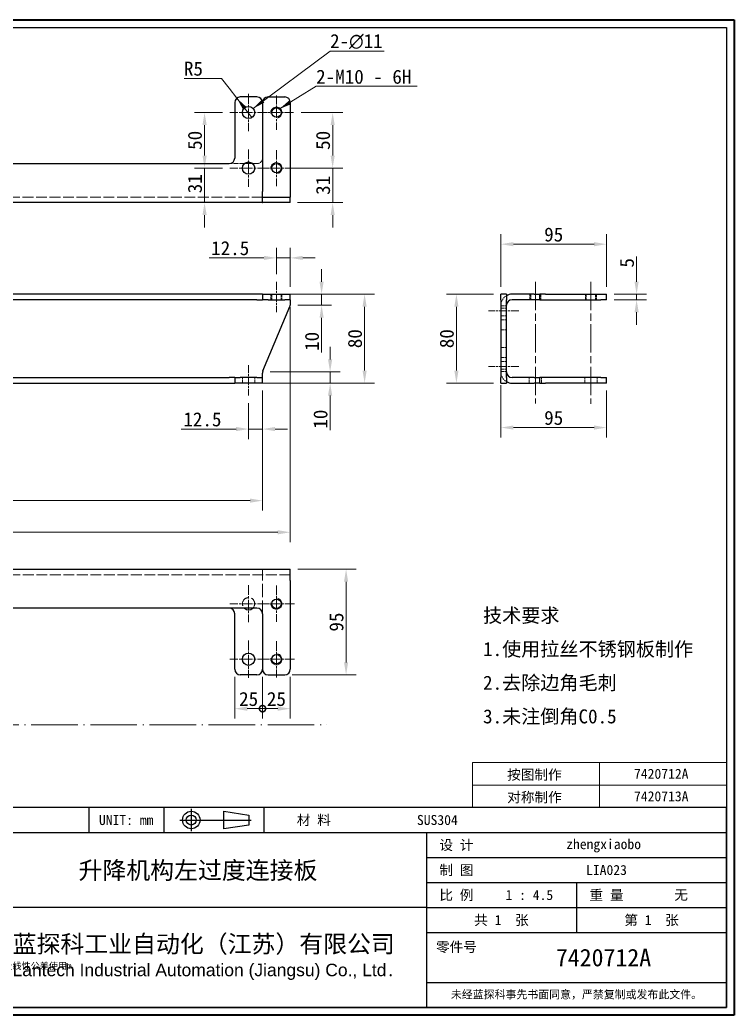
# Model space of a CAD drawing. Header units: millimetres. Extents: x 27 to 1312, y 25 to 920.
# Drawn here: x 669 to 1312, y 25 to 920 of the extents above; entities that cross this region are included whole.
import ezdxf
from ezdxf.enums import TextEntityAlignment as Align

# ---------------------------------------------------------------- set-up
doc = ezdxf.new("R2010")
doc.units = ezdxf.units.MM
doc.header["$LTSCALE"] = 4.5
for name, pattern in [('CHAIN', [0.3543, 0.2362, -0.0295, 0.0591, -0.0295]), ('DASHED', [0.2067, 0.1654, -0.0413]), ('LONG_DASH_DOTTED', [0.6004, 0.4724, -0.0591, 0.0098, -0.0591])]:
    doc.linetypes.add(name, pattern=pattern)
for name, color, linetype, lineweight in [('1', 7, 'Continuous', 18), ('可见 (ISO)', 7, 'Continuous', 25), ('可见窄的 (ISO)', 7, 'Continuous', 18), ('图框 (ISO)', 7, 'Continuous', 35), ('标题 (ISO)', 7, 'Continuous', 25), ('草图几何图元 (ISO)', 7, 'Continuous', 18)]:
    doc.layers.add(name, color=color, linetype=linetype, lineweight=lineweight)
for name, color, linetype, lineweight, true_color in [('中心标记 (ISO)', 1, 'CHAIN', 18, 0xc2ff0000), ('中心线 (ISO)', 1, 'CHAIN', 18, 0xc2ff0000), ('尺寸 (ISO)', 7, 'Continuous', 18, 0xc2008000), ('符号 (ISO)', 7, 'Continuous', 18, 0xc2008000), ('隐藏 (ISO)', 5, 'DASHED', 18, 0xc20000ff)]:
    doc.layers.add(name, color=color, linetype=linetype, lineweight=lineweight, true_color=true_color)
doc.styles.add('文本样式164', font='SimSun.ttf')
doc.styles.add('文本样式165', font='SimSun.ttf')
doc.styles.add('文本样式74', font='SimSun.ttf')
doc.styles.add('最新国标', font='simfang.ttf')
doc.styles.add('注释文本 (ISO)', font='simfang.ttf')
doc.styles.add('添加1', font='simfang.ttf')
doc.dimstyles.new('默认 (GB)', dxfattribs={"dimscale": 4.5, "dimtxt": 2.8, "dimasz": 2.5, "dimexe": 2, "dimexo": 1.5, "dimgap": 0.5, "dimtad": 1, "dimtoh": 1, "dimdsep": 46, "dimtxsty": '最新国标', "dimcen": 0.09, "dimdle": 10, "dimazin": 2, "dimtfac": 0.535714, "dimtdec": 3, "dimtmove": 0, "dimatfit": 3, "dimfxl": 1, "dimtolj": 1, "dimlwd": -1, "dimlwe": -1, "dimarcsym": 0})
doc.dimstyles.new('默认 (GB)$7', dxfattribs={"dimscale": 4.5, "dimtxt": 2.8, "dimasz": 2.5, "dimexe": 2, "dimexo": 1.5, "dimgap": 0.5, "dimtad": 1, "dimtoh": 1, "dimdsep": 46, "dimtxsty": '最新国标', "dimcen": 0.09, "dimdle": 10, "dimazin": 2, "dimtfac": 0.535714, "dimtdec": 3, "dimtmove": 0, "dimatfit": 3, "dimfxl": 1, "dimtolj": 1, "dimlwd": -1, "dimlwe": -1, "dimarcsym": 0})

# ---------------------------------------------------------------- blocks, each defined once
blk = doc.blocks.new('图框 最新国标')
at = {"layer": '图框 (ISO)'}
for p, q in [((6, 204.5), (291.5, 204.5)), ((291.5, 204.5), (291.5, 5.5)), ((291.5, 5.5), (6, 5.5))]:
    blk.add_line(p, q, dxfattribs=at)
at = {"layer": '图框 (ISO)', "color": 7, "linetype": 'Continuous', "lineweight": 25}
for p, q in [((18, 203), (290, 203)), ((18, 203), (290, 203)), ((290, 203), (290, 7)), ((290, 203), (290, 7)), ((290, 7), (6, 7)), ((290, 7), (18, 7))]:
    blk.add_line(p, q, dxfattribs=at)
at = {"layer": '图框 (ISO)', "style": '文本样式74'}
blk.add_attdef('零件代号_001', (42.73, 200.25), '', height=2.5, rotation=180, dxfattribs=at)
blk = doc.blocks.new('标题栏 最新国标')
at = {"layer": '标题 (ISO)'}
for p, q in [((381.98, -183.84), (196.98, -183.84)), ((196.98, -183.84), (196.98, -223.84)), ((254.48, -183.84), (254.48, -188.84)), ((269.48, -183.84), (269.48, -188.84)), ((281.48, -188.09), (281.48, -184.59)), ((281.48, -184.59), (286.48, -185.34)), ((289.48, -183.84), (289.48, -188.84)), ((381.98, -223.84), (381.98, -183.84)), ((383.48, -183.84), (383.48, -225.34)), ((286.48, -185.34), (286.48, -187.34)), ((196.98, -188.84), (381.98, -188.84)), ((232.98, -188.84), (232.98, -223.84)), ((286.48, -187.34), (281.48, -188.09)), ((321.98, -188.84), (321.98, -223.84)), ((321.98, -193.84), (381.98, -193.84)), ((321.98, -198.84), (381.98, -198.84)), ((351.98, -198.84), (351.98, -208.84)), ((321.98, -203.84), (232.98, -203.84)), ((321.98, -203.84), (381.98, -203.84)), ((321.98, -208.84), (381.98, -208.84)), ((321.98, -218.84), (381.98, -218.84)), ((196.98, -223.84), (381.98, -223.84)), ((383.48, -225.34), (196.98, -225.34))]:
    blk.add_line(p, q, dxfattribs=at)
at = {"layer": '标题 (ISO)', "linetype": 'CHAIN', "ltscale": 5.000333}
blk.add_line((274.98, -184.09), (274.98, -188.59), dxfattribs=at)
at = {"layer": '标题 (ISO)', "linetype": 'CHAIN', "ltscale": 15.834605}
blk.add_line((272.73, -186.34), (286.98, -186.34), dxfattribs=at)
at = {"layer": '标题 (ISO)'}
for radius in [1.75, 1]:
    blk.add_circle((274.98, -186.34), radius, dxfattribs=at)
at = {"layer": '1', "style": '文本样式164'}
for s, p in [('材 料', (299.48, -186.34)), ('UNIT: mm', (261.98, -186.34)), ('设 计', (327.98, -191.34)), ('制 图', (327.98, -196.34)), ('比 例', (327.98, -201.34)), ('重 量', (357.98, -201.34)), ('共 1  张', (336.98, -206.34)), ('第 1  张', (366.98, -206.34))]:
    blk.add_text(s, height=2, dxfattribs=at).set_placement(p, align=Align.MIDDLE_CENTER)
at = {"layer": '标题 (ISO)', "style": '注释文本 (ISO)'}
for s, insert, char_height, attachment_point, line_spacing_factor in [('————————\\P}\\fSimSun|b0|i0;{\\H1.3000;             6以下    ±0.05 mm\\P}\\fSimSun|b0|i0;{\\H1.3000;     6 ～   30以下    ±0.10 mm\\P}\\fSimSun|b0|i0;{\\H1.3000;    30 ～  120以下    ±0.15 mm\\P}\\fSimSun|b0|i0;{\\H1.3000;   120 ～  400以下    ±0.20 mm\\P}\\fSimSun|b0|i0;{\\H1.3000;   400 ～ 1000以下    ±0.30 mm\\P}\\fSimSun|b0|i0;{\\H1.3000;  1000 ～ 2000以下    ±0.50 mm\\P}\\fSimSun|b0|i0;{\\H1.3000;          2000以上    ±0.80 mm\\P}\\fSimSun|b0|i0;{\\H1.3000;\\P}\\fSimSun|b0|i0;{\\H1.3000;           300以下    ±30′\\P}\\fSimSun|b0|i0;{\\H1.3000;   300 ～ 1000以下    ±15′\\P}\\fSimSun|b0|i0;{\\H1.3000;          1000以上    ±5′}\\fSimSun|b0|i0;{\\H1.3000;      未注公差角度及线性公差使用m\\P}\\fSimSun|b0|i0;{\\H1.3000;（GB/T1804-2000），未注形位公差使\\P}\\fSimSun|b0|i0;{\\H1.3000;用K级（GB/T 1184-1996）。\\P}\\fSimSun|b0|i0;{\\H1.3000;—————————', (198.48, -206.63), 1.3, 4, 1.023913), ('{\\fMicrosoft YaHei|b0|i0|c134|p34;\\H1.75x;蓝探科工业自动化（江苏）有限公司\\P\\fArial|b0|i0|c0|p34;\\H0.71429x;Lantech Industrial Automation (Jiangsu) Co., Ltd\\fFangSong|b0|i0|c134|p49;.\\H1.15195x; }', (277.48, -213.84), 2, 5, 0.978695)]:
    blk.add_mtext(s, dxfattribs=dict(at, insert=insert, char_height=char_height, attachment_point=attachment_point, line_spacing_factor=line_spacing_factor))
at = {"layer": '标题 (ISO)', "attachment_point": 5, "style": '注释文本 (ISO)'}
for s, insert, char_height in [('\\fFangSong|b0|i0;LIA023', (357.98, -196.34), 2), ('\\fFangSong|b0|i0;零件号', (327.98, -211.84), 2), ('\\fSimSun|b0|i0;{\\H1.6000;未经蓝探科事先书面同意，严禁复制或发布此文件。}', (351.98, -221.34), 1.6)]:
    blk.add_mtext(s, dxfattribs=dict(at, insert=insert, char_height=char_height))
at = {"layer": '标题 (ISO)'}
for tag, p, height, style in [('材料_001', (320.09, -187.33), 2, '注释文本 (ISO)'), ('设计人_001', (349.92, -192.16), 2, '注释文本 (ISO)'), ('库存编号_001', (252.45, -198.14), 3.5, '文本样式165'), ('视图比例_001', (337.8, -202.33), 2, '注释文本 (ISO)'), ('质量\\P3;_001', (371.53, -202.3), 2, '注释文本 (ISO)'), ('零件代号_001', (347.86, -215.59), 3.5, '文本样式165')]:
    blk.add_attdef(tag, p, '', height=height, dxfattribs=dict(at, style=style))
blk = doc.blocks.new('*D5')
at = {"layer": 'Defpoints', "color": 0}
for p in [(916.34, 786.89), (950.69, 786.89), (912.2, 755.89)]:
    blk.add_point(p, dxfattribs=at)
at = {"layer": '尺寸 (ISO)', "color": 116, "true_color": 0x000000}
for p, q in [((950.69, 798.14), (950.69, 809.39)), ((923.09, 786.89), (959.69, 786.89)), ((950.69, 786.89), (950.69, 775.64)), ((950.69, 767.14), (950.69, 775.64)), ((950.69, 755.89), (950.69, 767.14)), ((918.95, 755.89), (959.69, 755.89)), ((950.69, 744.64), (950.69, 733.39))]:
    blk.add_line(p, q, dxfattribs=at)
for points in [[(948.81, 798.14), (952.56, 798.14), (950.69, 786.89)], [(948.81, 744.64), (952.56, 744.64), (950.69, 755.89)]]:
    blk.add_solid(points, dxfattribs=at)
at = {"layer": '尺寸 (ISO)', "insert": (942.07, 771.39), "char_height": 12.6, "attachment_point": 5, "rotation": 90, "style": '最新国标'}
blk.add_mtext('\\A1;31', dxfattribs=at)
blk = doc.blocks.new('*D6')
at = {"layer": 'Defpoints', "color": 0}
for p in [(915.52, 836.89), (950.69, 836.89), (904.27, 786.89)]:
    blk.add_point(p, dxfattribs=at)
at = {"layer": '尺寸 (ISO)', "color": 116, "true_color": 0x000000}
for p, q in [((922.27, 836.89), (959.69, 836.89)), ((950.69, 798.14), (950.69, 825.64)), ((911.02, 786.89), (959.69, 786.89))]:
    blk.add_line(p, q, dxfattribs=at)
for points in [[(948.81, 825.64), (952.56, 825.64), (950.69, 836.89)], [(948.81, 798.14), (952.56, 798.14), (950.69, 786.89)]]:
    blk.add_solid(points, dxfattribs=at)
at = {"layer": '尺寸 (ISO)', "insert": (942.07, 811.89), "char_height": 12.6, "attachment_point": 5, "rotation": 90, "style": '最新国标'}
blk.add_mtext('\\A1;50', dxfattribs=at)
blk = doc.blocks.new('_DotSmall')
at = {"color": 0, "linetype": 'ByBlock', "const_width": 0.5}
blk.add_lwpolyline([(-0.0625, 0, 1), (0.0625, 0, 1)], format="xyb", close=True, dxfattribs=at)
blk = doc.blocks.new('*D7')
at = {"layer": 'Defpoints', "color": 0}
for p in [(887.59, 335.92), (912.59, 335.92), (912.59, 300.49)]:
    blk.add_point(p, dxfattribs=at)
at = {"layer": '尺寸 (ISO)', "color": 116, "true_color": 0x000000}
for p, q in [((887.59, 329.17), (887.59, 291.49)), ((912.59, 329.17), (912.59, 291.49)), ((887.59, 300.49), (901.34, 300.49))]:
    blk.add_line(p, q, dxfattribs=at)
blk.add_solid([(901.34, 302.36), (901.34, 298.61), (912.59, 300.49)], dxfattribs=at)
at = {"layer": '尺寸 (ISO)', "color": 116, "true_color": 0x000000, "xscale": 11.25, "yscale": 11.25, "zscale": 11.25, "rotation": 180}
blk.add_blockref('_DotSmall', (887.59, 300.49), dxfattribs=at)
at = {"layer": '尺寸 (ISO)', "insert": (900.09, 309.11), "char_height": 12.6, "attachment_point": 5, "style": '最新国标'}
blk.add_mtext('\\A1;25', dxfattribs=at)
blk = doc.blocks.new('*D9')
at = {"layer": 'Defpoints', "color": 0}
for p in [(862.59, 335.92), (887.59, 335.92), (887.59, 300.49)]:
    blk.add_point(p, dxfattribs=at)
at = {"layer": '尺寸 (ISO)', "color": 116, "true_color": 0x000000}
for p, q in [((862.59, 329.17), (862.59, 291.49)), ((887.59, 329.17), (887.59, 291.49)), ((873.84, 300.49), (887.59, 300.49))]:
    blk.add_line(p, q, dxfattribs=at)
blk.add_solid([(873.84, 302.36), (873.84, 298.61), (862.59, 300.49)], dxfattribs=at)
at = {"layer": '尺寸 (ISO)', "color": 116, "true_color": 0x000000, "xscale": 11.25, "yscale": 11.25, "zscale": 11.25}
blk.add_blockref('_DotSmall', (887.59, 300.49), dxfattribs=at)
at = {"layer": '尺寸 (ISO)', "insert": (875.09, 309.11), "char_height": 12.6, "attachment_point": 5, "style": '最新国标'}
blk.add_mtext('\\A1;25', dxfattribs=at)
blk = doc.blocks.new('*D10')
at = {"layer": 'Defpoints', "color": 0}
for p in [(912.59, 706.12), (900.09, 684.68), (912.59, 673.43)]:
    blk.add_point(p, dxfattribs=at)
at = {"layer": '尺寸 (ISO)', "color": 116, "true_color": 0x000000}
for p, q in [((900.09, 691.43), (900.09, 715.12)), ((912.59, 680.18), (912.59, 715.12)), ((888.84, 706.12), (839.46, 706.12)), ((912.59, 706.12), (900.09, 706.12)), ((923.84, 706.12), (935.09, 706.12))]:
    blk.add_line(p, q, dxfattribs=at)
for points in [[(888.84, 707.99), (888.84, 704.24), (900.09, 706.12)], [(923.84, 707.99), (923.84, 704.24), (912.59, 706.12)]]:
    blk.add_solid(points, dxfattribs=at)
at = {"layer": '尺寸 (ISO)', "insert": (858.52, 714.78), "char_height": 12.6, "attachment_point": 5, "style": '最新国标'}
blk.add_mtext('\\A1;12.5', dxfattribs=at)
blk = doc.blocks.new('*D11')
at = {"layer": 'Defpoints', "color": 0}
for p in [(887.59, 593.43), (875.09, 582.18), (887.59, 552.08)]:
    blk.add_point(p, dxfattribs=at)
at = {"layer": '尺寸 (ISO)', "color": 116, "true_color": 0x000000}
for p, q in [((887.59, 586.68), (887.59, 543.08)), ((875.09, 575.43), (875.09, 543.08)), ((863.84, 552.08), (814.46, 552.08)), ((887.59, 552.08), (875.09, 552.08)), ((898.84, 552.08), (910.09, 552.08))]:
    blk.add_line(p, q, dxfattribs=at)
for points in [[(863.84, 553.96), (863.84, 550.21), (875.09, 552.08)], [(898.84, 553.96), (898.84, 550.21), (887.59, 552.08)]]:
    blk.add_solid(points, dxfattribs=at)
at = {"layer": '尺寸 (ISO)', "insert": (833.52, 560.74), "char_height": 12.6, "attachment_point": 5, "style": '最新国标'}
blk.add_mtext('\\A1;12.5', dxfattribs=at)
blk = doc.blocks.new('*D20')
at = {"layer": 'Defpoints', "color": 0}
for p in [(297.59, 598.43), (887.59, 593.43), (887.59, 487.67)]:
    blk.add_point(p, dxfattribs=at)
at = {"layer": '尺寸 (ISO)', "color": 116, "true_color": 0x000000}
for p, q in [((297.59, 591.68), (297.59, 478.67)), ((887.59, 586.68), (887.59, 478.67)), ((308.84, 487.67), (876.34, 487.67))]:
    blk.add_line(p, q, dxfattribs=at)
for points in [[(308.84, 489.54), (308.84, 485.79), (297.59, 487.67)], [(876.34, 489.54), (876.34, 485.79), (887.59, 487.67)]]:
    blk.add_solid(points, dxfattribs=at)
at = {"layer": '尺寸 (ISO)', "insert": (595.59, 496.29), "char_height": 12.6, "attachment_point": 5, "style": '最新国标'}
blk.add_mtext('\\A1;590', dxfattribs=at)
blk = doc.blocks.new('*D21')
at = {"layer": 'Defpoints', "color": 0}
for p in [(912.59, 668.43), (297.59, 598.43), (912.59, 459.18)]:
    blk.add_point(p, dxfattribs=at)
at = {"layer": '尺寸 (ISO)', "color": 116, "true_color": 0x000000}
for p, q in [((912.59, 661.68), (912.59, 450.18)), ((297.59, 591.68), (297.59, 450.18)), ((308.84, 459.18), (901.34, 459.18))]:
    blk.add_line(p, q, dxfattribs=at)
for points in [[(308.84, 461.06), (308.84, 457.31), (297.59, 459.18)], [(901.34, 461.06), (901.34, 457.31), (912.59, 459.18)]]:
    blk.add_solid(points, dxfattribs=at)
at = {"layer": '尺寸 (ISO)', "insert": (608.09, 467.8), "char_height": 12.6, "attachment_point": 5, "style": '最新国标'}
blk.add_mtext('\\A1;615', dxfattribs=at)
blk = doc.blocks.new('*D22')
at = {"layer": 'Defpoints', "color": 0}
for p in [(887.69, 603.43), (887.59, 593.43), (948.4, 593.43)]:
    blk.add_point(p, dxfattribs=at)
at = {"layer": '尺寸 (ISO)', "color": 116, "true_color": 0x000000}
for p, q in [((948.4, 614.68), (948.4, 625.93)), ((894.44, 603.43), (957.4, 603.43)), ((948.4, 603.43), (948.4, 593.43)), ((894.34, 593.43), (957.4, 593.43)), ((948.4, 582.18), (948.4, 551.02))]:
    blk.add_line(p, q, dxfattribs=at)
for points in [[(946.52, 614.68), (950.27, 614.68), (948.4, 603.43)], [(946.52, 582.18), (950.27, 582.18), (948.4, 593.43)]]:
    blk.add_solid(points, dxfattribs=at)
at = {"layer": '尺寸 (ISO)', "insert": (939.77, 560.98), "char_height": 12.6, "attachment_point": 5, "rotation": 90, "style": '最新国标'}
blk.add_mtext('\\A1;10', dxfattribs=at)
blk = doc.blocks.new('*D23')
at = {"layer": 'Defpoints', "color": 0}
for p in [(912.59, 673.43), (912.48, 663.43), (940.73, 663.43)]:
    blk.add_point(p, dxfattribs=at)
at = {"layer": '尺寸 (ISO)', "color": 116, "true_color": 0x000000}
for p, q in [((940.73, 684.68), (940.73, 695.93)), ((919.34, 673.43), (949.73, 673.43)), ((940.73, 673.43), (940.73, 663.43)), ((919.23, 663.43), (949.73, 663.43)), ((940.73, 652.18), (940.73, 621.02))]:
    blk.add_line(p, q, dxfattribs=at)
for points in [[(938.85, 684.68), (942.6, 684.68), (940.73, 673.43)], [(938.85, 652.18), (942.6, 652.18), (940.73, 663.43)]]:
    blk.add_solid(points, dxfattribs=at)
at = {"layer": '尺寸 (ISO)', "insert": (932.1, 630.98), "char_height": 12.6, "attachment_point": 5, "rotation": 90, "style": '最新国标'}
blk.add_mtext('\\A1;10', dxfattribs=at)
blk = doc.blocks.new('*D24')
at = {"layer": 'Defpoints', "color": 0}
for p in [(882.59, 673.43), (857.59, 593.43), (979.41, 593.43)]:
    blk.add_point(p, dxfattribs=at)
at = {"layer": '尺寸 (ISO)', "color": 116, "true_color": 0x000000}
for p, q in [((889.34, 673.43), (988.41, 673.43)), ((979.41, 662.18), (979.41, 604.68)), ((864.34, 593.43), (988.41, 593.43))]:
    blk.add_line(p, q, dxfattribs=at)
for points in [[(977.54, 662.18), (981.29, 662.18), (979.41, 673.43)], [(977.54, 604.68), (981.29, 604.68), (979.41, 593.43)]]:
    blk.add_solid(points, dxfattribs=at)
at = {"layer": '尺寸 (ISO)', "insert": (970.79, 633.43), "char_height": 12.6, "attachment_point": 5, "rotation": 90, "style": '最新国标'}
blk.add_mtext('\\A1;80', dxfattribs=at)
blk = doc.blocks.new('*D26')
at = {"layer": 'Defpoints', "color": 0}
for p in [(912.48, 425.92), (907.59, 330.92), (962.76, 330.92)]:
    blk.add_point(p, dxfattribs=at)
at = {"layer": '尺寸 (ISO)', "color": 116, "true_color": 0x000000}
for p, q in [((919.23, 425.92), (971.76, 425.92)), ((962.76, 414.67), (962.76, 342.17)), ((914.34, 330.92), (971.76, 330.92))]:
    blk.add_line(p, q, dxfattribs=at)
for points in [[(960.89, 414.67), (964.64, 414.67), (962.76, 425.92)], [(960.89, 342.17), (964.64, 342.17), (962.76, 330.92)]]:
    blk.add_solid(points, dxfattribs=at)
at = {"layer": '尺寸 (ISO)', "insert": (954.14, 378.42), "char_height": 12.6, "attachment_point": 5, "rotation": 90, "style": '最新国标'}
blk.add_mtext('\\A1;95', dxfattribs=at)
blk = doc.blocks.new('表格1')
at = {"layer": '符号 (ISO)'}
for p, q in [((239.2, 56.01), (290, 56.01)), ((239.2, 56.01), (239.2, 47)), ((264.6, 56.01), (264.6, 47)), ((290, 56.01), (290, 47)), ((239.2, 51.5), (290, 51.5)), ((239.2, 47), (290, 47))]:
    blk.add_line(p, q, dxfattribs=at)
at = {"layer": '符号 (ISO)', "char_height": 2, "attachment_point": 7, "style": '注释文本 (ISO)'}
for s, insert in [('按图制作', (246.13, 52.35)), ('7420712A', (271.5, 52.72)), ('对称制作', (246.15, 47.84)), ('7420713A', (271.5, 48.22))]:
    blk.add_mtext(s, dxfattribs=dict(at, insert=insert))
blk = doc.blocks.new('*D29')
at = {"layer": 'Defpoints', "color": 0}
for p in [(1102, 673.43), (1062, 593.43), (1102, 593.43)]:
    blk.add_point(p, dxfattribs=at)
at = {"layer": '尺寸 (ISO)', "color": 116, "true_color": 0x000000}
for p, q in [((1095.25, 673.43), (1053, 673.43)), ((1062, 662.18), (1062, 604.68)), ((1095.25, 593.43), (1053, 593.43))]:
    blk.add_line(p, q, dxfattribs=at)
for points in [[(1060.12, 662.18), (1063.87, 662.18), (1062, 673.43)], [(1060.12, 604.68), (1063.87, 604.68), (1062, 593.43)]]:
    blk.add_solid(points, dxfattribs=at)
at = {"layer": '尺寸 (ISO)', "insert": (1053.38, 633.43), "char_height": 12.6, "attachment_point": 5, "rotation": 90, "style": '最新国标'}
blk.add_mtext('\\A1;80', dxfattribs=at)
blk = doc.blocks.new('*D30')
at = {"layer": 'Defpoints', "color": 0}
for p in [(1102, 598.43), (1197, 593.43), (1197, 553.43)]:
    blk.add_point(p, dxfattribs=at)
at = {"layer": '尺寸 (ISO)', "color": 116, "true_color": 0x000000}
for p, q in [((1102, 591.68), (1102, 544.43)), ((1197, 586.68), (1197, 544.43)), ((1113.25, 553.43), (1185.75, 553.43))]:
    blk.add_line(p, q, dxfattribs=at)
for points in [[(1113.25, 555.31), (1113.25, 551.56), (1102, 553.43)], [(1185.75, 555.31), (1185.75, 551.56), (1197, 553.43)]]:
    blk.add_solid(points, dxfattribs=at)
at = {"layer": '尺寸 (ISO)', "insert": (1149.5, 562.05), "char_height": 12.6, "attachment_point": 5, "style": '最新国标'}
blk.add_mtext('\\A1;95', dxfattribs=at)
blk = doc.blocks.new('*D33')
at = {"layer": 'Defpoints', "color": 0}
for p in [(864.51, 849.83), (867.59, 845.89)]:
    blk.add_point(p, dxfattribs=at)
at = {"layer": '尺寸 (ISO)', "color": 116, "true_color": 0x000000}
for p, q in [((817.12, 867.65), (850.66, 867.65)), ((850.66, 867.65), (857.61, 858.71)), ((864.51, 849.83), (857.61, 858.71)), ((867.59, 845.89), (864.51, 849.83)), ((871.42, 840.96), (878.33, 832.08))]:
    blk.add_line(p, q, dxfattribs=at)
blk.add_solid([(872.9, 842.11), (869.94, 839.8), (864.51, 849.83)], dxfattribs=at)
at = {"layer": '尺寸 (ISO)', "insert": (825.47, 876.27), "char_height": 12.6, "attachment_point": 5, "style": '最新国标'}
blk.add_mtext('\\A1;R5', dxfattribs=at)
blk = doc.blocks.new('*D34')
at = {"layer": 'Defpoints', "color": 0}
for p in [(1197, 718.43), (1102, 673.43), (1197, 673.43)]:
    blk.add_point(p, dxfattribs=at)
at = {"layer": '尺寸 (ISO)', "color": 116, "true_color": 0x000000}
for p, q in [((1102, 680.18), (1102, 727.43)), ((1197, 680.18), (1197, 727.43)), ((1113.25, 718.43), (1185.75, 718.43))]:
    blk.add_line(p, q, dxfattribs=at)
for points in [[(1113.25, 720.31), (1113.25, 716.56), (1102, 718.43)], [(1185.75, 720.31), (1185.75, 716.56), (1197, 718.43)]]:
    blk.add_solid(points, dxfattribs=at)
at = {"layer": '尺寸 (ISO)', "insert": (1149.5, 727.05), "char_height": 12.6, "attachment_point": 5, "style": '最新国标'}
blk.add_mtext('\\A1;95', dxfattribs=at)
blk = doc.blocks.new('*D35')
at = {"layer": 'Defpoints', "color": 0}
for p in [(1197, 673.43), (1197, 668.43), (1224.06, 668.43)]:
    blk.add_point(p, dxfattribs=at)
at = {"layer": '尺寸 (ISO)', "color": 116, "true_color": 0x000000}
for p, q in [((1224.06, 684.68), (1224.06, 707.41)), ((1203.75, 673.43), (1233.06, 673.43)), ((1224.06, 668.43), (1224.06, 673.43)), ((1203.75, 668.43), (1233.06, 668.43)), ((1224.06, 657.18), (1224.06, 645.93))]:
    blk.add_line(p, q, dxfattribs=at)
for points in [[(1222.19, 684.68), (1225.94, 684.68), (1224.06, 673.43)], [(1222.19, 657.18), (1225.94, 657.18), (1224.06, 668.43)]]:
    blk.add_solid(points, dxfattribs=at)
at = {"layer": '尺寸 (ISO)', "insert": (1215.44, 701.67), "char_height": 12.6, "attachment_point": 5, "rotation": 90, "style": '最新国标'}
blk.add_mtext('\\A1;5', dxfattribs=at)
blk = doc.blocks.new('*D40')
at = {"layer": 'Defpoints', "color": 0}
for p in [(858.34, 786.89), (835.46, 755.89), (836.1, 755.89)]:
    blk.add_point(p, dxfattribs=at)
at = {"layer": '尺寸 (ISO)', "color": 116, "true_color": 0x000000}
for p, q in [((835.46, 798.14), (835.46, 809.39)), ((851.59, 786.89), (826.46, 786.89)), ((835.46, 786.89), (835.46, 775.64)), ((835.46, 775.64), (835.46, 767.14)), ((835.46, 755.89), (835.46, 767.14)), ((835.46, 744.64), (835.46, 733.39))]:
    blk.add_line(p, q, dxfattribs=at)
for points in [[(833.59, 798.14), (837.34, 798.14), (835.46, 786.89)], [(833.59, 744.64), (837.34, 744.64), (835.46, 755.89)]]:
    blk.add_solid(points, dxfattribs=at)
at = {"layer": '尺寸 (ISO)', "insert": (826.84, 772.82), "char_height": 12.6, "attachment_point": 5, "rotation": 90, "style": '最新国标'}
blk.add_mtext('\\A1;31', dxfattribs=at)
blk = doc.blocks.new('*D41')
at = {"layer": 'Defpoints', "color": 0}
for p in [(835.46, 836.89), (858.34, 836.89), (858.34, 786.89)]:
    blk.add_point(p, dxfattribs=at)
at = {"layer": '尺寸 (ISO)', "color": 116, "true_color": 0x000000}
for p, q in [((851.59, 836.89), (826.46, 836.89)), ((835.46, 798.14), (835.46, 825.64)), ((851.59, 786.89), (826.46, 786.89))]:
    blk.add_line(p, q, dxfattribs=at)
for points in [[(833.59, 825.64), (837.34, 825.64), (835.46, 836.89)], [(833.59, 798.14), (837.34, 798.14), (835.46, 786.89)]]:
    blk.add_solid(points, dxfattribs=at)
at = {"layer": '尺寸 (ISO)', "insert": (826.84, 811.89), "char_height": 12.6, "attachment_point": 5, "rotation": 90, "style": '最新国标'}
blk.add_mtext('\\A1;50', dxfattribs=at)

msp = doc.modelspace()

# ---------------------------------------------------------------- linework, layer by layer
at = {"layer": '中心标记 (ISO)', "ltscale": 8.272222}
for p, q in [((875.0851, 853.639), (875.0851, 820.139)), ((891.8351, 836.889), (858.3351, 836.889)), ((875.0851, 803.639), (875.0851, 770.139)), ((891.8351, 786.889), (858.3351, 786.889)), ((875.0851, 411.6741), (875.0851, 378.1741)), ((891.8351, 394.9241), (858.3351, 394.9241)), ((875.0851, 361.6741), (875.0851, 328.1741)), ((891.8351, 344.9241), (858.3351, 344.9241))]:
    msp.add_line(p, q, dxfattribs=at)
at = {"layer": '中心标记 (ISO)', "ltscale": 7.624265}
for p, q in [((900.0851, 852.327), (900.0851, 821.451)), ((915.5231, 836.889), (884.6471, 836.889))]:
    msp.add_line(p, q, dxfattribs=at)
at = {"layer": '中心标记 (ISO)', "ltscale": 8.025287}
for p, q in [((900.0851, 803.139), (900.0851, 770.639)), ((916.3351, 786.889), (883.8351, 786.889)), ((900.0851, 411.1741), (900.0851, 378.6741)), ((916.3351, 394.9241), (883.8351, 394.9241)), ((900.0851, 361.1741), (900.0851, 328.6741)), ((916.3351, 344.9241), (883.8351, 344.9241))]:
    msp.add_line(p, q, dxfattribs=at)
at = {"layer": '中心线 (ISO)', "ltscale": 6.790612}
for p, q in [((900.0851, 684.6803), (900.0851, 657.1803)), ((1118.2495, 658.4303), (1090.7495, 658.4303)), ((875.0851, 609.6803), (875.0851, 582.1803)), ((1118.2495, 608.4303), (1090.7495, 608.4303))]:
    msp.add_line(p, q, dxfattribs=at)
at = {"layer": '中心线 (ISO)', "ltscale": 23.990969}
for p, q in [((1132.9995, 684.6803), (1132.9995, 575.1616)), ((1182.9995, 684.6803), (1182.9995, 574.8798))]:
    msp.add_line(p, q, dxfattribs=at)
at = {"layer": '可见 (ISO)'}
for p, q in [((882.5851, 850.889), (867.5851, 850.889)), ((892.5851, 850.889), (907.5851, 850.889)), ((862.5851, 845.889), (862.5851, 795.889)), ((887.5851, 845.889), (887.5851, 765.889)), ((912.5851, 845.889), (912.5851, 765.889)), ((407.5851, 790.889), (857.5851, 790.889)), ((878.86, 790.889), (871.3102, 790.889)), ((887.5851, 755.9391), (887.5851, 765.889)), ((912.5851, 765.889), (912.5851, 760.99)), ((887.6861, 755.889), (402.5851, 755.889)), ((887.9697, 760.889), (887.6861, 760.889)), ((887.6861, 755.889), (887.9697, 755.889)), ((887.9697, 760.889), (912.2005, 760.889)), ((912.2005, 755.889), (887.9697, 755.889)), ((912.2005, 760.889), (912.4841, 760.889)), ((912.4841, 755.889), (912.2005, 755.889)), ((912.5851, 755.9391), (912.5851, 760.99)), ((882.5851, 673.4303), (407.5851, 673.4303)), ((887.5851, 673.4303), (882.5851, 673.4303)), ((887.5851, 673.4303), (887.5851, 668.4303)), ((887.5851, 673.4303), (892.5851, 673.4303)), ((892.5851, 673.4303), (907.5851, 673.4303)), ((907.5851, 673.4303), (912.5851, 673.4303)), ((912.5851, 668.4303), (912.5851, 673.4303)), ((1101.9995, 668.4303), (1101.9995, 673.4303)), ((1106.9995, 673.4303), (1101.9995, 673.4303)), ((1106.9995, 673.4303), (1106.9995, 668.4303)), ((1131.9995, 673.4303), (1111.9995, 673.4303)), ((1131.9995, 673.4303), (1136.9995, 673.4303)), ((1136.9995, 668.4303), (1136.9995, 673.4303)), ((1141.9995, 673.4303), (1136.9995, 673.4303)), ((1141.9995, 673.4303), (1191.9995, 673.4303)), ((1191.9995, 673.4303), (1196.9995, 673.4303)), ((1196.9995, 668.4303), (1196.9995, 673.4303)), ((882.5851, 668.4303), (407.5851, 668.4303)), ((882.5851, 668.4303), (887.5851, 668.4303)), ((892.5851, 668.4303), (887.5851, 668.4303)), ((892.5851, 668.4303), (907.5851, 668.4303)), ((912.5851, 668.4303), (907.5851, 668.4303)), ((912.5851, 668.4303), (912.5851, 664.4303)), ((1101.9995, 668.4303), (1101.9995, 598.4303)), ((1106.9995, 598.4303), (1106.9995, 668.4303)), ((1131.9995, 668.4303), (1111.9995, 668.4303)), ((1136.9995, 668.4303), (1131.9995, 668.4303)), ((1136.9995, 668.4303), (1141.9995, 668.4303)), ((1141.9995, 668.4303), (1191.9995, 668.4303)), ((1196.9995, 668.4303), (1191.9995, 668.4303)), ((887.9697, 604.3534), (912.2005, 662.5072)), ((887.5851, 598.4303), (887.5851, 602.4303)), ((407.5851, 598.4303), (857.5851, 598.4303)), ((407.5851, 593.4303), (857.5851, 593.4303)), ((862.5851, 598.4303), (857.5851, 598.4303)), ((857.5851, 593.4303), (862.5851, 593.4303)), ((862.5851, 598.4303), (867.5851, 598.4303)), ((862.5851, 598.4303), (862.5851, 593.4303)), ((867.5851, 593.4303), (862.5851, 593.4303)), ((882.5851, 598.4303), (867.5851, 598.4303)), ((882.5851, 593.4303), (867.5851, 593.4303)), ((882.5851, 598.4303), (887.5851, 598.4303)), ((887.5851, 593.4303), (882.5851, 593.4303)), ((887.5851, 593.4303), (887.5851, 598.4303)), ((1101.9995, 593.4303), (1101.9995, 598.4303)), ((1101.9995, 593.4303), (1106.9995, 593.4303)), ((1106.9995, 598.4303), (1106.9995, 593.4303)), ((1131.9995, 598.4303), (1111.9995, 598.4303)), ((1111.9995, 593.4303), (1131.9995, 593.4303)), ((1131.9995, 598.4303), (1136.9995, 598.4303)), ((1136.9995, 593.4303), (1131.9995, 593.4303)), ((1136.9995, 593.4303), (1136.9995, 598.4303)), ((1141.9995, 598.4303), (1136.9995, 598.4303)), ((1136.9995, 593.4303), (1141.9995, 593.4303)), ((1191.9995, 598.4303), (1141.9995, 598.4303)), ((1191.9995, 593.4303), (1141.9995, 593.4303)), ((1191.9995, 598.4303), (1196.9995, 598.4303)), ((1196.9995, 593.4303), (1191.9995, 593.4303)), ((1196.9995, 593.4303), (1196.9995, 598.4303)), ((402.5851, 425.9241), (912.4841, 425.9241)), ((912.5851, 415.9241), (912.5851, 425.874)), ((912.5851, 415.9241), (912.5851, 335.9241)), ((882.5851, 390.9241), (407.5851, 390.9241)), ((862.5851, 335.9241), (862.5851, 385.9241)), ((887.5851, 385.9241), (887.5851, 335.9241)), ((882.5851, 330.9241), (867.5851, 330.9241)), ((892.5851, 330.9241), (907.5851, 330.9241))]:
    msp.add_line(p, q, dxfattribs=at)
for centre, radius in [((875.0851, 836.889), 5.5), ((900.0851, 836.889), 4.188), ((875.0851, 786.889), 5.5), ((900.0851, 786.889), 4.188), ((900.0851, 394.9241), 4.188), ((875.0851, 344.9241), 5.5), ((900.0851, 344.9241), 4.188)]:
    msp.add_circle(centre, radius, dxfattribs=at)
for centre, radius, start, end in [((867.5851, 845.889), 5, 90, 180), ((882.5851, 845.889), 5, 0, 90), ((892.5851, 845.889), 5, 90, 180), ((907.5851, 845.889), 5, 0, 90), ((857.5851, 795.889), 5, 270, 0), ((1111.9995, 663.4303), 10, 90, 120), ((907.5851, 664.4303), 5, 337.3801351, 348.463041), ((1111.9995, 663.4303), 5, 90, 180), ((892.5851, 602.4303), 5, 157.3801351, 168.463041), ((1111.9995, 603.4303), 5, 180, 270), ((1111.9995, 603.4303), 10, 240, 270), ((857.5851, 385.9241), 5, 0, 90), ((875.0851, 394.9241), 5.5, 226.6582418, 313.3417582), ((882.5851, 385.9241), 5, 0, 90), ((867.5851, 335.9241), 5, 180, 270), ((882.5851, 335.9241), 5, 270, 0), ((892.5851, 335.9241), 5, 180, 270), ((907.5851, 335.9241), 5, 270, 0)]:
    msp.add_arc(centre, radius, start, end, dxfattribs=at)
for points, knots in [([(887.6861, 760.889), (887.6245, 760.8903), (887.5889, 760.9184), (887.5852, 760.9827), (887.5851, 760.9863), (887.5851, 760.99)], [-0.7852207768, -0.7852207768, -0.7852207768, -0.7852207768, -0.6940480463, -0.6940480463, -0.6887873196, -0.6887873196, -0.6887873196, -0.6887873196]), ([(912.5851, 760.99), (912.5851, 760.9863), (912.585, 760.9827), (912.5814, 760.9184), (912.5472, 760.889), (912.4841, 760.889)], [3.639583539, 3.639583539, 3.639583539, 3.639583539, 3.6448442657, 3.6448442657, 3.7360169962, 3.7360169962, 3.7360169962, 3.7360169962]), ([(912.5851, 664.4303), (912.5851, 664.4121), (912.585, 664.3939), (912.5814, 664.0603), (912.5472, 663.7392), (912.4841, 663.4303)], [3.639583539, 3.639583539, 3.639583539, 3.639583539, 3.6448442657, 3.6448442657, 3.7360169962, 3.7360169962, 3.7360169962, 3.7360169962]), ([(887.6861, 603.4303), (887.6245, 603.121), (887.5889, 602.8002), (887.5852, 602.4666), (887.5851, 602.4484), (887.5851, 602.4303)], [-0.7852207768, -0.7852207768, -0.7852207768, -0.7852207768, -0.6940480463, -0.6940480463, -0.6887873196, -0.6887873196, -0.6887873196, -0.6887873196])]:
    msp.add_open_spline(points, degree=3, knots=knots, dxfattribs=at)
for points in [[(887.5851, 755.9391), (887.5851, 755.9063), (887.6177, 755.889), (887.6861, 755.889)], [(912.4841, 755.889), (912.5526, 755.889), (912.5851, 755.9063), (912.5851, 755.9391)], [(912.4841, 425.9241), (912.5526, 425.9241), (912.5851, 425.9068), (912.5851, 425.874)]]:
    msp.add_open_spline(points, degree=3, dxfattribs=at)
at = {"layer": '可见窄的 (ISO)'}
for centre, start, end in [((900.0851, 836.889), 280, 190), ((900.0851, 786.889), 280, 190), ((900.0851, 394.9241), 170, 80), ((900.0851, 344.9241), 170, 80)]:
    msp.add_arc(centre, 5, start, end, dxfattribs=at)
at = {"layer": '草图几何图元 (ISO)', "color": 1, "linetype": 'LONG_DASH_DOTTED', "ltscale": 19.680008, "true_color": 0xff0000}
msp.add_line((254.2565, 285.9482), (945.4853, 285.9482), dxfattribs=at)
at = {"layer": '隐藏 (ISO)', "ltscale": 5.80926}
msp.add_line((871.3102, 790.889), (857.5851, 790.889), dxfattribs=at)
at = {"layer": '隐藏 (ISO)', "ltscale": 1.576601}
msp.add_line((882.5851, 790.889), (878.86, 790.889), dxfattribs=at)
at = {"layer": '隐藏 (ISO)', "ltscale": 13.038247}
msp.add_line((887.6861, 760.889), (402.5851, 760.889), dxfattribs=at)
at = {"layer": '隐藏 (ISO)', "ltscale": 2.11623}
for p, q in [((895.0851, 673.4303), (895.0851, 668.4303)), ((895.8971, 668.4303), (895.8971, 673.4303)), ((904.2731, 668.4303), (904.2731, 673.4303)), ((905.0851, 668.4303), (905.0851, 673.4303)), ((1127.9995, 673.4303), (1127.9995, 668.4303)), ((1128.8115, 668.4303), (1128.8115, 673.4303)), ((1137.1875, 668.4303), (1137.1875, 673.4303)), ((1137.9995, 668.4303), (1137.9995, 673.4303)), ((1177.9995, 673.4303), (1177.9995, 668.4303)), ((1178.8115, 668.4303), (1178.8115, 673.4303)), ((1187.1875, 668.4303), (1187.1875, 673.4303)), ((1187.9995, 668.4303), (1187.9995, 673.4303)), ((1106.9995, 662.9303), (1101.9995, 662.9303)), ((1106.9995, 660.9303), (1101.9995, 660.9303)), ((1106.9995, 653.9303), (1101.9995, 653.9303)), ((1106.9995, 650.4303), (1101.9995, 650.4303)), ((1106.9995, 641.4303), (1101.9995, 641.4303)), ((1106.9995, 625.4303), (1101.9995, 625.4303)), ((1106.9995, 616.4303), (1101.9995, 616.4303)), ((1106.9995, 612.9303), (1101.9995, 612.9303)), ((1106.9995, 605.9303), (1101.9995, 605.9303)), ((1106.9995, 603.9303), (1101.9995, 603.9303)), ((869.5851, 598.4303), (869.5851, 593.4303)), ((880.5851, 598.4303), (880.5851, 593.4303)), ((1127.4995, 598.4303), (1127.4995, 593.4303)), ((1138.4995, 598.4303), (1138.4995, 593.4303)), ((1177.4995, 598.4303), (1177.4995, 593.4303)), ((1188.4995, 598.4303), (1188.4995, 593.4303))]:
    msp.add_line(p, q, dxfattribs=at)
at = {"layer": '隐藏 (ISO)', "ltscale": 13.052144}
msp.add_line((912.4841, 420.9241), (402.5851, 420.9241), dxfattribs=at)
at = {"layer": '隐藏 (ISO)', "ltscale": 2.137772}
msp.add_line((887.5851, 420.8231), (887.5851, 425.874), dxfattribs=at)
at = {"layer": '隐藏 (ISO)', "ltscale": 2.898083}
msp.add_line((887.5851, 415.9241), (887.5851, 420.8231), dxfattribs=at)
at = {"layer": '隐藏 (ISO)', "ltscale": 16.126431}
msp.add_line((887.5851, 385.9241), (887.5851, 415.9241), dxfattribs=at)
at = {"layer": '隐藏 (ISO)', "ltscale": 3.324223}
msp.add_arc((882.5851, 795.889), 5, 270, 0, dxfattribs=at)
at = {"layer": '隐藏 (ISO)', "ltscale": 4.43233}
for centre, start, end in [((1111.9995, 663.4303), 120, 180), ((1111.9995, 603.4303), 180, 240)]:
    msp.add_arc(centre, 10, start, end, dxfattribs=at)
at = {"layer": '隐藏 (ISO)', "ltscale": 14.10337}
msp.add_arc((875.0851, 394.9241), 5.5, 313.3417582, 226.6582418, dxfattribs=at)
at = {"layer": '隐藏 (ISO)', "ltscale": 0.42674}
msp.add_open_spline([(887.5851, 425.874), (887.5851, 425.9068), (887.6177, 425.9241), (887.6861, 425.9241)], degree=3, dxfattribs=at)
at = {"layer": '隐藏 (ISO)', "ltscale": 0.428839}
msp.add_open_spline([(887.6861, 420.9241), (887.6245, 420.9227), (887.5889, 420.8946), (887.5852, 420.8304), (887.5851, 420.8268), (887.5851, 420.8231)], degree=3, knots=[-0.7852207768, -0.7852207768, -0.7852207768, -0.7852207768, -0.6940480463, -0.6940480463, -0.6887873196, -0.6887873196, -0.6887873196, -0.6887873196], dxfattribs=at)
at = {"layer": '隐藏 (ISO)', "ltscale": 0.428894}
msp.add_open_spline([(912.5851, 420.8231), (912.5851, 420.8268), (912.585, 420.8304), (912.5814, 420.8946), (912.5472, 420.9241), (912.4841, 420.9241)], degree=3, knots=[3.639583539, 3.639583539, 3.639583539, 3.639583539, 3.6448442657, 3.6448442657, 3.7360169962, 3.7360169962, 3.7360169962, 3.7360169962], dxfattribs=at)

# ---------------------------------------------------------------- block references
at = {"xscale": 4.5, "yscale": 4.5, "zscale": 4.5}
for name in ['图框 最新国标', '表格1']:
    msp.add_blockref(name, (0, 0), dxfattribs=at)
msp.add_blockref('标题栏 最新国标', (-413.9214, 1038.7993), dxfattribs=at).add_auto_attribs({'零件代号_001': '7420712A', '库存编号_001': '升降机构左过度连接板', '质量\\P3;_001': '无', '视图比例_001': '1 : 4.5', '设计人_001': 'zhengxiaobo', '材料_001': 'SUS304'})

# ---------------------------------------------------------------- texts
at = {"layer": '符号 (ISO)', "char_height": 12.6}
for s, insert, width, attachment_point, line_spacing_factor, style in [('2-\\fAIGDT|b0|i0;{\\H12.6000;n}\\fFangSong|b0|i0;{\\H12.6000;11}', (948.346, 894.075), 52.365052, 7, 0.49, '最新国标'), ('2-M10 - 6H', (935.7945, 862.6027), 95.25895, 7, 0.49, '最新国标'), ('\\fFangSong|b0|i0;{\\H12.6000;技术要求\\P}\\fFangSong|b0|i0;{\\H12.6000;1.使用拉丝不锈钢板制作\\P}\\fFangSong|b0|i0;{\\H12.6000;2.去除边角毛刺\\P}\\fFangSong|b0|i0;{\\H12.6000;3.未注倒角C0.5}\\fSegoe UI|b0|i0;{\\H12.6000;\\P}', (1085.932, 338.1964), 207.494745, 4, 1.441304, '添加1')]:
    msp.add_mtext(s, dxfattribs=dict(at, insert=insert, width=width, attachment_point=attachment_point, line_spacing_factor=line_spacing_factor, style=style))

# ---------------------------------------------------------------- dimensions: what is measured, and where the dimension line sits
at = {"layer": '尺寸 (ISO)', "color": 116, "true_color": 0x00803f}
dim = msp.add_radius_dim(center=(867.5851, 845.889), mpoint=(864.5145, 849.835), dimstyle='默认 (GB)', override={"dimgap": 0.5, "dimtih": 1, "dimdec": 2, "dimlfac": 1, "dimcen": 0, "dimtol": 0, "dimlim": 0, "dimtp": 0, "dimtm": 0, "dimtdec": 3}, dxfattribs=at)
dim.commit()
dim.dimension.update_dxf_attribs({"geometry": '*D33', "text_midpoint": (825.4738, 867.6451), "dimtype": 164})
for base, p1, p2, angle, override, picture, middle in [((835.4622, 836.889), (858.3351, 786.889), (858.3351, 836.889), 90, {"dimgap": 0.5, "dimtoh": 0, "dimdec": 2, "dimtol": 0, "dimlim": 0, "dimtp": 0, "dimtm": 0, "dimtdec": 3, "dimtofl": 0, "dimatfit": 1}, '*D41', (835.4622, 811.889)), ((950.6876, 836.889), (904.2731, 786.889), (915.5231, 836.889), 90, {"dimgap": 0.5, "dimtoh": 0, "dimdec": 2, "dimtol": 0, "dimlim": 0, "dimtp": 0, "dimtm": 0, "dimtdec": 3, "dimtofl": 0, "dimatfit": 1}, '*D6', (950.6876, 811.889)), ((835.4622, 755.889), (858.3351, 786.889), (836.1003, 755.889), 90, {"dimgap": 0.5, "dimtoh": 0, "dimdec": 2, "dimse2": 1, "dimtol": 0, "dimlim": 0, "dimtp": 0, "dimtm": 0, "dimtdec": 3, "dimtofl": 0}, '*D40', (835.4622, 772.8228)), ((950.6876, 786.889), (912.2005, 755.889), (916.3351, 786.889), 90, {"dimgap": 0.5, "dimtoh": 0, "dimdec": 2, "dimtol": 0, "dimlim": 0, "dimtp": 0, "dimtm": 0, "dimtdec": 3, "dimtofl": 0}, '*D5', (950.6876, 771.389)), ((1224.0618, 668.4303), (1196.9995, 673.4303), (1196.9995, 668.4303), 90, {"dimgap": 0.5, "dimtoh": 0, "dimdec": 2, "dimtol": 0, "dimlim": 0, "dimtp": 0, "dimtm": 0, "dimtdec": 3, "dimtofl": 1, "dimatfit": 1}, '*D35', (1224.0618, 701.6723)), ((940.7259, 663.4303), (912.5851, 673.4303), (912.4841, 663.4303), 90, {"dimgap": 0.5, "dimtoh": 0, "dimdec": 2, "dimtol": 0, "dimlim": 0, "dimtp": 0, "dimtm": 0, "dimtdec": 3, "dimtofl": 1, "dimatfit": 1}, '*D23', (940.7259, 630.9763)), ((979.4125, 593.4303), (882.5851, 673.4303), (857.5851, 593.4303), 90, {"dimgap": 0.5, "dimtoh": 0, "dimdec": 2, "dimtol": 0, "dimlim": 0, "dimtp": 0, "dimtm": 0, "dimtdec": 3, "dimtofl": 0, "dimatfit": 1}, '*D24', (979.4125, 633.4303)), ((1061.9995, 593.4303), (1101.9995, 673.4303), (1101.9995, 593.4303), 90, {"dimgap": 0.5, "dimtoh": 0, "dimdec": 2, "dimtol": 0, "dimlim": 0, "dimtp": 0, "dimtm": 0, "dimtdec": 3, "dimtofl": 0, "dimatfit": 1}, '*D29', (1061.9995, 633.4303)), ((948.3969, 593.4303), (887.6861, 603.4303), (887.5851, 593.4303), 90, {"dimgap": 0.5, "dimtoh": 0, "dimdec": 2, "dimtol": 0, "dimlim": 0, "dimtp": 0, "dimtm": 0, "dimtdec": 3, "dimtofl": 1, "dimatfit": 1}, '*D22', (948.3969, 560.9763)), ((887.5851, 552.0823), (875.0851, 582.1803), (887.5851, 593.4303), 180, {"dimgap": 0.5, "dimtoh": 0, "dimdec": 2, "dimtol": 0, "dimlim": 0, "dimtp": 0, "dimtm": 0, "dimtdec": 3, "dimtofl": 1, "dimatfit": 1}, '*D11', (833.5231, 552.0823)), ((1196.9995, 553.4303), (1101.9995, 598.4303), (1196.9995, 593.4303), 180, {"dimgap": 0.5, "dimtoh": 0, "dimdec": 2, "dimtol": 0, "dimlim": 0, "dimtp": 0, "dimtm": 0, "dimtdec": 3, "dimtofl": 0, "dimatfit": 1}, '*D30', (1149.4995, 553.4303)), ((962.763, 330.9241), (912.4841, 425.9241), (907.5851, 330.9241), 270, {"dimgap": 0.5, "dimtoh": 0, "dimdec": 2, "dimtol": 0, "dimlim": 0, "dimtp": 0, "dimtm": 0, "dimtdec": 3, "dimtofl": 0, "dimatfit": 1}, '*D26', (962.763, 378.4241)), ((887.5851, 300.4867), (862.5851, 335.9241), (887.5851, 335.9241), 180, {"dimgap": 0.5, "dimtoh": 0, "dimdec": 2, "dimblk2": 'DotSmall', "dimsah": 1, "dimdle": 0, "dimtol": 0, "dimlim": 0, "dimtp": 0, "dimtm": 0, "dimtdec": 3, "dimtofl": 1, "dimatfit": 1}, '*D9', (875.0851, 300.4867)), ((912.5851, 300.4867), (887.5851, 335.9241), (912.5851, 335.9241), 180, {"dimgap": 0.5, "dimtoh": 0, "dimdec": 2, "dimblk1": 'DotSmall', "dimsah": 1, "dimdle": 0, "dimtol": 0, "dimlim": 0, "dimtp": 0, "dimtm": 0, "dimtdec": 3, "dimtofl": 1, "dimatfit": 1}, '*D7', (900.0851, 300.4867))]:
    dim = msp.add_linear_dim(base=base, p1=p1, p2=p2, angle=angle, dimstyle='默认 (GB)', override=override, dxfattribs=at)
    dim.commit()
    dim.dimension.update_dxf_attribs({"geometry": picture, "text_midpoint": middle, "dimtype": 160})
for base, p1, p2, override, picture, middle in [((1196.9995, 718.4303), (1101.9995, 673.4303), (1196.9995, 673.4303), {"dimgap": 0.5, "dimtoh": 0, "dimdec": 2, "dimtol": 0, "dimlim": 0, "dimtp": 0, "dimtm": 0, "dimtdec": 3, "dimtofl": 0, "dimatfit": 1}, '*D34', (1149.4995, 718.4303)), ((912.5851, 706.1184), (900.0851, 684.6803), (912.5851, 673.4303), {"dimgap": 0.5, "dimtoh": 0, "dimdec": 2, "dimtol": 0, "dimlim": 0, "dimtp": 0, "dimtm": 0, "dimtdec": 3, "dimtofl": 1, "dimatfit": 1}, '*D10', (858.5231, 706.1184)), ((912.5851, 459.1822), (297.5851, 598.4303), (912.5851, 668.4303), {"dimgap": 0.5, "dimtoh": 0, "dimdec": 2, "dimtol": 0, "dimlim": 0, "dimtp": 0, "dimtm": 0, "dimtdec": 3, "dimtofl": 0, "dimatfit": 1}, '*D21', (608.0851, 459.1822)), ((887.5851, 487.668), (297.5851, 598.4303), (887.5851, 593.4303), {"dimgap": 0.5, "dimtoh": 0, "dimdec": 2, "dimtol": 0, "dimlim": 0, "dimtp": 0, "dimtm": 0, "dimtdec": 3, "dimtofl": 0, "dimatfit": 1}, '*D20', (595.5851, 487.668))]:
    dim = msp.add_linear_dim(base=base, p1=p1, p2=p2, dimstyle='默认 (GB)', override=override, dxfattribs=at)
    dim.commit()
    dim.dimension.update_dxf_attribs({"geometry": picture, "text_midpoint": middle, "dimtype": 160})

# ---------------------------------------------------------------- leaders
at = {"layer": '符号 (ISO)', "annotation_type": 0, "has_hookline": 1, "hookline_direction": 0}
for points, text_width in [([(879.1674, 840.5747), (948.346, 891.975)], 48.5684), ([(902.7985, 840.0791), (935.7945, 860.5027)], 90.864)]:
    msp.add_leader(points, dimstyle='默认 (GB)$7', override={"dimgap": 0, "dimtad": 1}, dxfattribs=dict(at, text_width=text_width))

doc.saveas('drawing.dxf')
